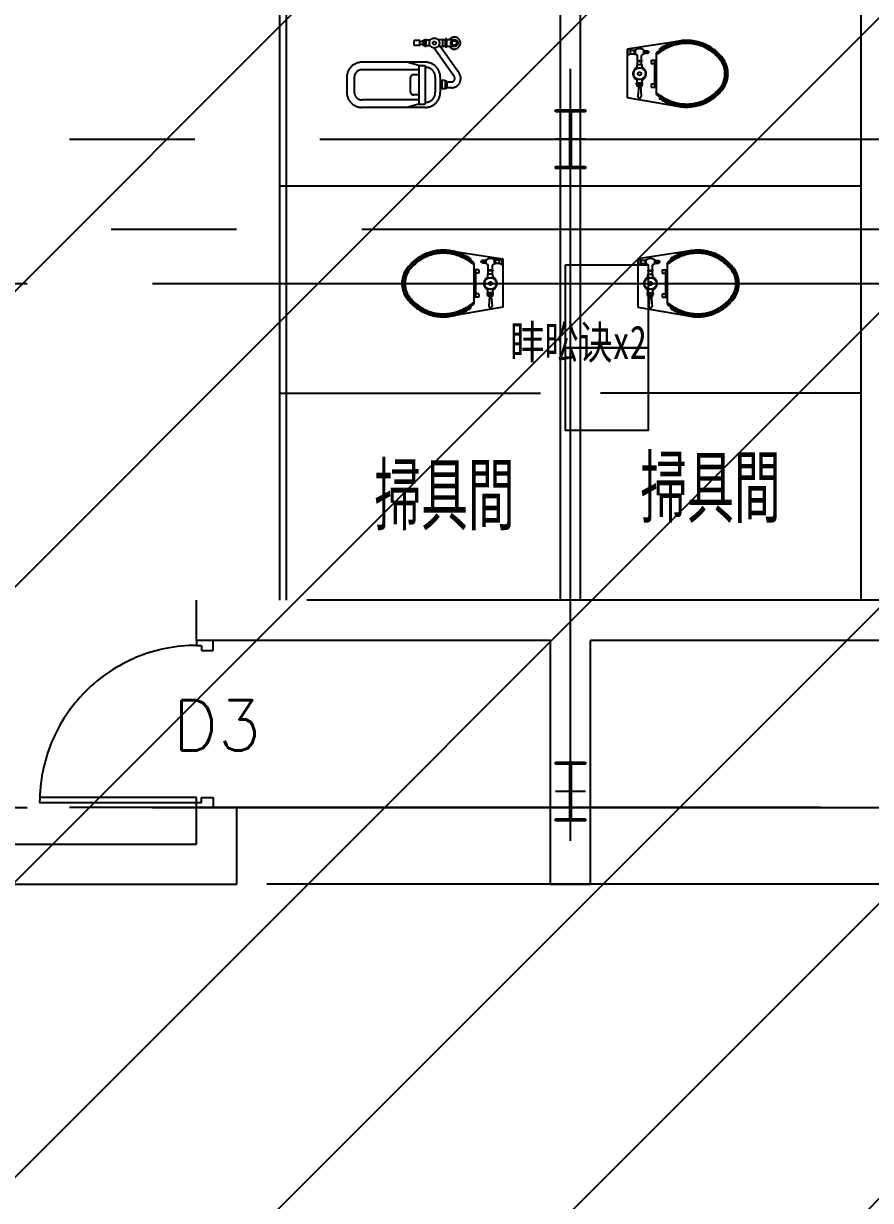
# Model space of a CAD drawing. Extents: x -40736 to 716455, y -65544 to 37405.
# Drawn here: x 345564 to 346071, y -51579 to -50874 of the extents above; entities that cross this region are included whole.
import ezdxf

# ---------------------------------------------------------------- set-up
doc = ezdxf.new("R2010")
doc.units = 0
doc.header["$LTSCALE"] = 600
doc.header["$MEASUREMENT"] = 0
doc.linetypes.add('CENTER2', pattern=[1.125, 0.75, -0.125, 0.125, -0.125])
doc.layers.get('0').update_dxf_attribs({"linetype": 'CONTINUOUS'})
doc.layers.add('底圖', color=253, linetype='CONTINUOUS')
doc.styles.add('AEH', font='SIMPLEX.SHX', dxfattribs={"bigfont": 'AE.SHX'})
doc.styles.add('CHINESET', font='ISOCP.SHX', dxfattribs={"width": 0.7, "bigfont": 'CHINESET.SHX'})
doc.styles.get("Standard").update_dxf_attribs({"font": 'txt.shx', "width": 0.75, "bigfont": 'chineset.shx'})

msp = doc.modelspace()

# ---------------------------------------------------------------- hatches: boundary and pattern name
at = {"layer": '底圖'}
h = msp.add_hatch(dxfattribs=at)
h.set_pattern_fill('ANSI31', color=253, scale=1000, style=0)
h.set_pattern_definition([(45, (309308.72, -68899.45), (-88.38835, 88.38835), [])])
h.paths.add_polyline_path([(337466.29017, -53718.31705), (346391.28917, -53718.31705), (346391.28917, -49643.31765), (337466.29017, -49643.31765)])

# ---------------------------------------------------------------- linework, layer by layer
at = {"layer": '底圖', "linetype": 'CENTER2'}
for p, q in [((345717.28957, -51219.35206), (345717.28957, -50334.33166)), ((345721.28957, -51219.35206), (345721.28957, -50334.33166)), ((345891.28957, -51351.33166), (345891.28957, -50334.33166)), ((345885.28957, -51219.35206), (345885.28957, -50346.33166)), ((345891.28957, -51363.36706), (345891.28957, -50346.36706)), ((345897.28957, -51219.35206), (345897.28957, -50346.33166)), ((346065.28957, -51219.35206), (346065.28957, -50346.33166)), ((345797.69942, -50887.3154), (345797.69942, -50884.3154)), ((345801.19942, -50884.3154), (345797.69942, -50884.3154)), ((345801.19942, -50887.3154), (345797.69942, -50887.3154)), ((345801.19942, -50887.3154), (345801.19942, -50884.3154)), ((345803.19942, -50884.9154), (345801.19942, -50884.9154)), ((345803.19942, -50886.7154), (345801.19942, -50886.7154)), ((345803.19942, -50887.5654), (345803.19942, -50884.0654)), ((345803.99942, -50884.0654), (345803.19942, -50884.0654)), ((345803.99942, -50887.5654), (345803.19942, -50887.5654)), ((345803.99942, -50887.8154), (345803.99942, -50883.8154)), ((345804.79942, -50883.8154), (345803.99942, -50883.8154)), ((345804.79942, -50887.8154), (345803.99942, -50887.8154)), ((345804.79942, -50887.8154), (345804.79942, -50883.8154)), ((345807.36272, -50884.0654), (345804.79942, -50884.0654)), ((345807.36272, -50887.5654), (345804.79942, -50887.5654)), ((345816.39942, -50883.8154), (345812.03549, -50883.8154)), ((345816.39942, -50887.8154), (345812.03549, -50887.8154)), ((345824.60627, -50903.91074), (345813.33619, -50887.8154)), ((345814.79942, -50887.8154), (345814.79942, -50883.8154)), ((345816.39942, -50888.3154), (345816.39942, -50883.3154)), ((345817.19942, -50883.3154), (345816.39942, -50883.3154)), ((345817.19942, -50888.3154), (345816.39942, -50888.3154)), ((345817.19942, -50888.3154), (345817.19942, -50883.3154)), ((345821.15911, -50883.8154), (345817.19942, -50883.8154)), ((345821.15911, -50887.8154), (345817.19942, -50887.8154)), ((345953.98281, -50885.11052), (345925.17978, -50889.42842)), ((345821.73923, -50905.91825), (345809.76354, -50888.81518)), ((345925.17978, -50889.42842), (345925.67978, -50889.42842)), ((345925.17978, -50889.42842), (345925.17978, -50918.43615)), ((345925.17978, -50892.92842), (345925.67978, -50892.92842)), ((345927.17978, -50890.17842), (345925.67978, -50889.42842)), ((345925.67978, -50892.92842), (345925.67978, -50889.42842)), ((345925.67978, -50892.92842), (345927.17978, -50892.17842)), ((345927.17978, -50892.17842), (345927.17978, -50890.17842)), ((345927.17978, -50890.17842), (345929.67978, -50890.17842)), ((345927.17978, -50892.17842), (345929.67978, -50892.17842)), ((345929.67978, -50892.42842), (345929.67978, -50889.92842)), ((345929.67978, -50889.92842), (345930.17978, -50889.92842)), ((345929.67978, -50892.42842), (345930.17978, -50892.42842)), ((345930.17978, -50892.42842), (345930.17978, -50889.92842)), ((345931.42978, -50896.17842), (345931.42978, -50893.2888)), ((345933.92978, -50896.17842), (345933.92978, -50893.2888)), ((345935.17978, -50892.17842), (345935.17978, -50890.17842)), ((345935.17978, -50890.17842), (345935.42978, -50890.17842)), ((345935.17978, -50892.17842), (345935.42978, -50892.17842)), ((345935.42978, -50892.17842), (345935.42978, -50890.17842)), ((345935.42978, -50890.42842), (345937.42978, -50890.42842)), ((345935.42978, -50891.92842), (345937.42978, -50891.92842)), ((345936.42978, -50891.92842), (345936.42978, -50890.42842)), ((345937.42978, -50891.92842), (345937.42978, -50890.42842)), ((345937.42978, -50890.67842), (345938.17978, -50890.67842)), ((345937.42978, -50891.67842), (345938.17978, -50891.67842)), ((345938.17978, -50891.67842), (345938.17978, -50890.67842)), ((345942.65027, -50891.77547), (345942.65027, -50916.58136)), ((345944.65027, -50889.22456), (345944.65027, -50890.31638)), ((345804.36498, -50897.3154), (345766.36498, -50897.3154)), ((345800.56498, -50901.8154), (345766.36498, -50901.8154)), ((345800.56498, -50899.27903), (345793.36498, -50897.3154)), ((345800.56498, -50899.27903), (345800.56498, -50922.35176)), ((345800.56498, -50899.27903), (345804.36498, -50899.27903)), ((345804.36498, -50899.27903), (345804.36498, -50922.35176)), ((345931.17978, -50896.17842), (345934.17978, -50896.17842)), ((345931.17978, -50896.17842), (345931.17978, -50896.67842)), ((345931.17978, -50896.67842), (345934.17978, -50896.67842)), ((345931.17978, -50898.67842), (345934.17978, -50898.67842)), ((345931.17978, -50901.01614), (345931.17978, -50898.67842)), ((345931.42978, -50898.67842), (345931.42978, -50896.67842)), ((345933.92978, -50898.67842), (345933.92978, -50896.67842)), ((345934.17978, -50896.17842), (345934.17978, -50896.67842)), ((345934.17978, -50901.01614), (345934.17978, -50898.67842)), ((345939.65027, -50896.07842), (345942.65027, -50896.07842)), ((345939.65027, -50896.07842), (345939.65027, -50898.07842)), ((345939.65027, -50898.07842), (345941.65027, -50898.07842)), ((345941.65027, -50896.07842), (345941.65027, -50912.27842)), ((345757.36498, -50906.3154), (345757.36498, -50915.3154)), ((345761.86498, -50906.3154), (345761.86498, -50915.3154)), ((345795.36498, -50906.8154), (345795.36498, -50914.8154)), ((345800.56498, -50904.8154), (345797.36498, -50904.8154)), ((345810.36498, -50906.3154), (345810.36498, -50915.3154)), ((345813.36498, -50906.3154), (345813.36498, -50915.3154)), ((345814.36498, -50908.5654), (345813.36498, -50908.5654)), ((345814.36498, -50908.3154), (345814.36498, -50913.3154)), ((345816.36498, -50908.3154), (345814.36498, -50908.3154)), ((345816.36498, -50908.3154), (345816.36498, -50913.3154)), ((345817.36498, -50908.5654), (345816.36498, -50908.5654)), ((345817.36498, -50908.5654), (345817.36498, -50913.0654)), ((345817.36498, -50909.0654), (345820.10092, -50909.0654)), ((345930.92978, -50909.67842), (345934.42978, -50909.67842)), ((345930.92978, -50910.67842), (345930.92978, -50909.67842)), ((345931.17978, -50909.67842), (345931.17978, -50907.34069)), ((345934.17978, -50909.67842), (345934.17978, -50907.34069)), ((345934.42978, -50910.67842), (345934.42978, -50909.67842)), ((345814.36498, -50913.0654), (345813.36498, -50913.0654)), ((345816.36498, -50913.3154), (345814.36498, -50913.3154)), ((345817.36498, -50913.0654), (345816.36498, -50913.0654)), ((345820.10092, -50912.5654), (345817.36498, -50912.5654)), ((345930.92978, -50910.67842), (345934.42978, -50910.67842)), ((345931.17978, -50911.67842), (345931.17978, -50910.67842)), ((345931.17978, -50911.67842), (345934.17978, -50911.67842)), ((345932.17978, -50911.67842), (345931.67978, -50917.67842)), ((345933.17978, -50911.67842), (345933.67978, -50917.67842)), ((345934.17978, -50911.67842), (345934.17978, -50910.67842)), ((345939.65027, -50910.27842), (345939.65027, -50912.27842)), ((345939.65027, -50910.27842), (345941.65027, -50910.27842)), ((345939.65027, -50912.27842), (345942.65027, -50912.27842)), ((345800.56498, -50919.8154), (345766.36498, -50919.8154)), ((345800.56498, -50922.35176), (345793.36498, -50924.3154)), ((345800.56498, -50916.8154), (345797.36498, -50916.8154)), ((345800.56498, -50922.35176), (345804.36498, -50922.35176)), ((345925.17978, -50918.43615), (345954.20053, -50923.30295)), ((345944.65027, -50918.04045), (345944.65027, -50919.13227)), ((345804.36498, -50924.3154), (345766.36498, -50924.3154)), ((345882.28957, -50925.83166), (345900.28957, -50925.83166)), ((345882.28957, -50926.93166), (345882.28957, -50925.83166)), ((345890.93957, -50926.93166), (345882.28957, -50926.93166)), ((345882.61836, -50926.93166), (345883.71836, -50925.83166)), ((345884.38613, -50926.93166), (345885.48613, -50925.83166)), ((345887.92166, -50926.93166), (345889.02166, -50925.83166)), ((345889.68943, -50926.93166), (345890.78943, -50925.83166)), ((345890.93957, -50959.73166), (345890.93957, -50926.93166)), ((345890.93957, -50929.21706), (345891.63957, -50928.51706)), ((345890.93957, -50930.98483), (345891.63957, -50930.28483)), ((345900.28957, -50926.93166), (345891.63957, -50926.93166)), ((345891.63957, -50926.93166), (345891.63957, -50959.73166)), ((345893.22496, -50926.93166), (345894.32496, -50925.83166)), ((345894.99273, -50926.93166), (345896.09273, -50925.83166)), ((345898.52826, -50926.93166), (345899.62826, -50925.83166)), ((345900.28957, -50925.83166), (345900.28957, -50926.93166)), ((345890.93957, -50934.52036), (345891.63957, -50933.82036)), ((345890.93957, -50936.28813), (345891.63957, -50935.58813)), ((344391.28957, -50943.33166), (347391.28957, -50943.33166)), ((345900.28957, -50943.33166), (345882.28957, -50943.33166)), ((345890.93957, -50939.82366), (345891.63957, -50939.12366)), ((345890.93957, -50941.59143), (345891.63957, -50940.89143)), ((345890.93957, -50945.12696), (345891.63957, -50944.42696)), ((345890.93957, -50946.89473), (345891.63957, -50946.19473)), ((345890.93957, -50950.43026), (345891.63957, -50949.73026)), ((345890.93957, -50952.19803), (345891.63957, -50951.49803)), ((345890.93957, -50955.73356), (345891.63957, -50955.03356)), ((345890.93957, -50957.50133), (345891.63957, -50956.80133)), ((345882.28957, -50960.83166), (345882.28957, -50959.73166)), ((345882.28957, -50959.73166), (345890.93957, -50959.73166)), ((345900.28957, -50960.83166), (345882.28957, -50960.83166)), ((345882.30593, -50960.83166), (345883.40593, -50959.73166)), ((345885.84147, -50960.83166), (345886.94147, -50959.73166)), ((345887.60923, -50960.83166), (345888.70923, -50959.73166)), ((345891.14477, -50960.83166), (345892.24477, -50959.73166)), ((345891.63957, -50959.73166), (345900.28957, -50959.73166)), ((345892.91254, -50960.83166), (345894.01254, -50959.73166)), ((345896.44807, -50960.83166), (345897.54807, -50959.73166)), ((345898.21584, -50960.83166), (345899.31584, -50959.73166)), ((345900.28957, -50959.73166), (345900.28957, -50960.83166)), ((345717.28957, -50971.35206), (346065.28957, -50971.35206)), ((360391.28956, -50997.33166), (332391.28957, -50997.33166)), ((345822.05789, -51010.67134), (345850.86091, -51014.98924)), ((345831.39042, -51014.78539), (345831.39042, -51015.87721)), ((345848.86091, -51015.73924), (345850.36091, -51014.98924)), ((345850.86091, -51014.98924), (345850.36091, -51014.98924)), ((345850.36091, -51018.48924), (345850.36091, -51014.98924)), ((345850.86091, -51014.98924), (345850.86091, -51043.99698)), ((345960.52125, -51010.67134), (345931.71822, -51014.98924)), ((345931.71822, -51014.98924), (345932.21822, -51014.98924)), ((345931.71822, -51014.98924), (345931.71822, -51043.99698)), ((345933.71822, -51015.73924), (345932.21822, -51014.98924)), ((345932.21822, -51018.48924), (345932.21822, -51014.98924)), ((345951.18871, -51014.78539), (345951.18871, -51015.87721)), ((345833.39042, -51017.3363), (345833.39042, -51042.14219)), ((345836.39042, -51021.63924), (345833.39042, -51021.63924)), ((345834.39042, -51021.63924), (345834.39042, -51037.83924)), ((345836.39042, -51021.63924), (345836.39042, -51023.63924)), ((345837.86091, -51017.23924), (345837.86091, -51016.23924)), ((345838.61091, -51016.23924), (345837.86091, -51016.23924)), ((345838.61091, -51017.23924), (345837.86091, -51017.23924)), ((345838.61091, -51017.48924), (345838.61091, -51015.98924)), ((345840.61091, -51015.98924), (345838.61091, -51015.98924)), ((345840.61091, -51017.48924), (345838.61091, -51017.48924)), ((345839.61091, -51017.48924), (345839.61091, -51015.98924)), ((345840.61091, -51017.73924), (345840.61091, -51015.73924)), ((345840.86091, -51015.73924), (345840.61091, -51015.73924)), ((345840.86091, -51017.73924), (345840.61091, -51017.73924)), ((345840.86091, -51017.73924), (345840.86091, -51015.73924)), ((345844.86091, -51021.73924), (345841.86091, -51021.73924)), ((345841.86091, -51021.73924), (345841.86091, -51022.23924)), ((345844.86091, -51022.23924), (345841.86091, -51022.23924)), ((345842.11091, -51021.73924), (345842.11091, -51018.84963)), ((345842.11091, -51024.23924), (345842.11091, -51022.23924)), ((345844.61091, -51021.73924), (345844.61091, -51018.84963)), ((345844.61091, -51024.23924), (345844.61091, -51022.23924)), ((345844.86091, -51021.73924), (345844.86091, -51022.23924)), ((345845.86091, -51017.98924), (345845.86091, -51015.48924)), ((345846.36091, -51015.48924), (345845.86091, -51015.48924)), ((345846.36091, -51017.98924), (345845.86091, -51017.98924)), ((345846.36091, -51017.98924), (345846.36091, -51015.48924)), ((345848.86091, -51015.73924), (345846.36091, -51015.73924)), ((345848.86091, -51017.73924), (345846.36091, -51017.73924)), ((345848.86091, -51017.73924), (345848.86091, -51015.73924)), ((345850.36091, -51018.48924), (345848.86091, -51017.73924)), ((345850.86091, -51018.48924), (345850.36091, -51018.48924)), ((345931.71822, -51018.48924), (345932.21822, -51018.48924)), ((345932.21822, -51018.48924), (345933.71822, -51017.73924)), ((345933.71822, -51017.73924), (345933.71822, -51015.73924)), ((345933.71822, -51015.73924), (345936.21822, -51015.73924)), ((345933.71822, -51017.73924), (345936.21822, -51017.73924)), ((345936.21822, -51017.98924), (345936.21822, -51015.48924)), ((345936.21822, -51015.48924), (345936.71822, -51015.48924)), ((345936.21822, -51017.98924), (345936.71822, -51017.98924)), ((345936.71822, -51017.98924), (345936.71822, -51015.48924)), ((345937.71822, -51021.73924), (345940.71822, -51021.73924)), ((345937.71822, -51021.73924), (345937.71822, -51022.23924)), ((345937.71822, -51022.23924), (345940.71822, -51022.23924)), ((345937.96822, -51021.73924), (345937.96822, -51018.84963)), ((345937.96822, -51024.23924), (345937.96822, -51022.23924)), ((345940.46822, -51021.73924), (345940.46822, -51018.84963)), ((345940.46822, -51024.23924), (345940.46822, -51022.23924)), ((345940.71822, -51021.73924), (345940.71822, -51022.23924)), ((345941.71822, -51017.73924), (345941.71822, -51015.73924)), ((345941.71822, -51015.73924), (345941.96822, -51015.73924)), ((345941.71822, -51017.73924), (345941.96822, -51017.73924)), ((345941.96822, -51017.73924), (345941.96822, -51015.73924)), ((345941.96822, -51015.98924), (345943.96822, -51015.98924)), ((345941.96822, -51017.48924), (345943.96822, -51017.48924)), ((345942.96822, -51017.48924), (345942.96822, -51015.98924)), ((345943.96822, -51017.48924), (345943.96822, -51015.98924)), ((345943.96822, -51016.23924), (345944.71822, -51016.23924)), ((345943.96822, -51017.23924), (345944.71822, -51017.23924)), ((345944.71822, -51017.23924), (345944.71822, -51016.23924)), ((345946.18871, -51021.63924), (345949.18871, -51021.63924)), ((345946.18871, -51021.63924), (345946.18871, -51023.63924)), ((345948.18871, -51021.63924), (345948.18871, -51037.83924)), ((345949.18871, -51017.3363), (345949.18871, -51042.14219)), ((345836.39042, -51023.63924), (345834.39042, -51023.63924)), ((345844.86091, -51024.23924), (345841.86091, -51024.23924)), ((345841.86091, -51026.57697), (345841.86091, -51024.23924)), ((345844.86091, -51026.57697), (345844.86091, -51024.23924)), ((345937.71822, -51024.23924), (345940.71822, -51024.23924)), ((345937.71822, -51026.57697), (345937.71822, -51024.23924)), ((345940.71822, -51026.57697), (345940.71822, -51024.23924)), ((345946.18871, -51023.63924), (345948.18871, -51023.63924)), ((333491.07, -51029.83166), (361191.28956, -51029.83166)), ((345836.39042, -51035.83924), (345834.39042, -51035.83924)), ((345836.39042, -51035.83924), (345836.39042, -51037.83924)), ((345845.11091, -51035.23924), (345841.61091, -51035.23924)), ((345841.61091, -51036.23924), (345841.61091, -51035.23924)), ((345845.11091, -51036.23924), (345841.61091, -51036.23924)), ((345841.86091, -51035.23924), (345841.86091, -51032.90152)), ((345841.86091, -51037.23924), (345841.86091, -51036.23924)), ((345844.86091, -51035.23924), (345844.86091, -51032.90152)), ((345844.86091, -51037.23924), (345844.86091, -51036.23924)), ((345845.11091, -51036.23924), (345845.11091, -51035.23924)), ((345937.46822, -51035.23924), (345940.96822, -51035.23924)), ((345937.46822, -51036.23924), (345937.46822, -51035.23924)), ((345937.46822, -51036.23924), (345940.96822, -51036.23924)), ((345937.71822, -51035.23924), (345937.71822, -51032.90152)), ((345937.71822, -51037.23924), (345937.71822, -51036.23924)), ((345940.71822, -51035.23924), (345940.71822, -51032.90152)), ((345940.71822, -51037.23924), (345940.71822, -51036.23924)), ((345940.96822, -51036.23924), (345940.96822, -51035.23924)), ((345946.18871, -51035.83924), (345946.18871, -51037.83924)), ((345946.18871, -51035.83924), (345948.18871, -51035.83924)), ((345836.39042, -51037.83924), (345833.39042, -51037.83924)), ((345844.86091, -51037.23924), (345841.86091, -51037.23924)), ((345842.86091, -51037.23924), (345842.36091, -51043.23924)), ((345843.86091, -51037.23924), (345844.36091, -51043.23924)), ((345937.71822, -51037.23924), (345940.71822, -51037.23924)), ((345938.71822, -51037.23924), (345938.21822, -51043.23924)), ((345939.71822, -51037.23924), (345940.21822, -51043.23924)), ((345946.18871, -51037.83924), (345949.18871, -51037.83924)), ((345850.86091, -51043.99698), (345821.84016, -51048.86378)), ((345831.39042, -51043.60128), (345831.39042, -51044.6931)), ((345931.71822, -51043.99698), (345960.73898, -51048.86378)), ((345951.18871, -51043.60128), (345951.18871, -51044.6931)), ((345717.28957, -51095.35206), (345873.28957, -51095.35206)), ((346065.28957, -51095.35206), (345909.28957, -51095.35206)), ((346183.44371, -51219.35206), (345667.44371, -51219.35206)), ((345667.44371, -51243.35206), (345667.44371, -51219.35206)), ((345691.44371, -51243.33166), (345667.44371, -51243.33166)), ((345667.44371, -51243.33166), (345667.44371, -51246.33166)), ((345677.44371, -51243.33166), (345667.44371, -51243.33166)), ((345879.28957, -51243.35206), (345667.44371, -51243.35206)), ((345667.44371, -51246.33166), (345670.44371, -51246.33166)), ((345670.44371, -51246.33166), (345670.44371, -51249.33166)), ((345677.44371, -51249.33166), (345677.44371, -51243.33166)), ((345879.28957, -51389.33166), (345879.28957, -51243.35206)), ((346159.44371, -51243.35206), (345903.28957, -51243.35206)), ((345903.28957, -51389.33166), (345903.28957, -51243.35206)), ((345670.44371, -51249.33166), (345677.44371, -51249.33166)), ((345882.28957, -51316.33166), (345900.28957, -51316.33166)), ((345882.28957, -51317.43166), (345882.28957, -51316.33166)), ((345890.93957, -51317.43166), (345882.28957, -51317.43166)), ((345882.61836, -51317.43166), (345883.71836, -51316.33166)), ((345884.38613, -51317.43166), (345885.48613, -51316.33166)), ((345887.92166, -51317.43166), (345889.02166, -51316.33166)), ((345889.68943, -51317.43166), (345890.78943, -51316.33166)), ((345890.93957, -51350.23166), (345890.93957, -51317.43166)), ((345900.28957, -51317.43166), (345891.63957, -51317.43166)), ((345891.63957, -51317.43166), (345891.63957, -51350.23166)), ((345893.22496, -51317.43166), (345894.32496, -51316.33166)), ((345894.99273, -51317.43166), (345896.09273, -51316.33166)), ((345898.52826, -51317.43166), (345899.62826, -51316.33166)), ((345900.28957, -51316.33166), (345900.28957, -51317.43166)), ((345890.93957, -51319.71706), (345891.63957, -51319.01706)), ((345890.93957, -51321.48483), (345891.63957, -51320.78483)), ((345890.93957, -51325.02036), (345891.63957, -51324.32036)), ((345890.93957, -51326.78813), (345891.63957, -51326.08813)), ((345890.93957, -51330.32366), (345891.63957, -51329.62366)), ((345890.93957, -51332.09143), (345891.63957, -51331.39143)), ((345667.44371, -51337.33166), (345573.44372, -51337.33166)), ((345667.44371, -51340.33166), (345667.44371, -51337.33166)), ((345670.44371, -51340.33166), (345670.44371, -51337.33166)), ((345670.44371, -51337.33166), (345677.44371, -51337.33166)), ((345677.44371, -51337.33166), (345677.44371, -51343.33166)), ((345900.28957, -51333.83166), (345882.28957, -51333.83166)), ((345900.28957, -51333.83166), (345882.28957, -51333.83166)), ((345890.93957, -51335.62696), (345891.63957, -51334.92696)), ((345890.93957, -51337.39473), (345891.63957, -51336.69473)), ((333491.07, -51343.33166), (361991.28956, -51343.33166)), ((347391.28957, -51343.33166), (344391.28957, -51343.33166)), ((345573.44372, -51340.33166), (345667.44371, -51340.33166)), ((345667.44371, -51343.33166), (345667.44371, -51340.33166)), ((345667.44371, -51340.33166), (345670.44371, -51340.33166)), ((345667.44371, -51365.33166), (345667.44371, -51343.33166)), ((345691.44371, -51343.33166), (345667.44371, -51343.33166)), ((345667.44371, -51365.33166), (345667.44371, -51343.33166)), ((345677.44371, -51343.33166), (345667.44371, -51343.33166)), ((345691.44371, -51389.33166), (345691.44371, -51343.33166)), ((345890.93957, -51340.93026), (345891.63957, -51340.23026)), ((345890.93957, -51342.69803), (345891.63957, -51341.99803)), ((345890.93957, -51346.23356), (345891.63957, -51345.53356)), ((345882.28957, -51351.33166), (345882.28957, -51350.23166)), ((345882.28957, -51350.23166), (345890.93957, -51350.23166)), ((345900.28957, -51351.33166), (345882.28957, -51351.33166)), ((345882.30593, -51351.33166), (345883.40593, -51350.23166)), ((345885.84147, -51351.33166), (345886.94147, -51350.23166)), ((345887.60923, -51351.33166), (345888.70923, -51350.23166)), ((345890.93957, -51348.00133), (345891.63957, -51347.30133)), ((345891.14477, -51351.33166), (345892.24477, -51350.23166)), ((345891.63957, -51350.23166), (345900.28957, -51350.23166)), ((345892.91254, -51351.33166), (345894.01254, -51350.23166)), ((345896.44807, -51351.33166), (345897.54807, -51350.23166)), ((345898.21584, -51351.33166), (345899.31584, -51350.23166)), ((345900.28957, -51350.23166), (345900.28957, -51351.33166)), ((345423.78957, -51365.33166), (345667.44371, -51365.33166)), ((345358.78957, -51389.33166), (345691.44371, -51389.33166)), ((346159.44371, -51389.33166), (345691.44371, -51389.33166)), ((345879.28957, -51389.33166), (345903.28957, -51389.33166))]:
    msp.add_line(p, q, dxfattribs=at)
at = {"layer": '底圖'}
for points in [[(345888.32344, -51018.60278), (345937.76917, -51018.60278), (345937.76917, -51068.15194), (345888.32344, -51068.15194)], [(345888.32344, -51068.15194), (345937.76917, -51068.15194), (345937.76917, -51117.70111), (345888.32344, -51117.70111)]]:
    msp.add_lwpolyline(points, close=True, dxfattribs=at)
at = {"layer": '底圖', "linetype": 'CENTER2'}
for centre, major_axis, start_param, end_param in [((345809.79942, -50885.8154), (2.12132, 2.12132), 0.7853981633978313, 7.068583470577417), ((345809.79942, -50885.8154), (-0.70711, 0.70711), -0.785398163, 5.497787144), ((345821.79942, -50885.8154), (-2.54558, 2.54558), 1.374429134, 6.4795525), ((345821.79942, -50885.8154), (-1.48492, 1.48492), -0.785398163, 5.497787144), ((345821.79942, -50885.8154), (0.95459, 0.95459), 0.7853981633988175, 7.068583470578404), ((345962.28837, -50916.59356), (22.37847, 22.37847), 1.043332171, 1.454800222), ((345962.28837, -50916.59356), (-21.73344, 21.73344), -0.527451673, -0.092286665), ((345962.28837, -50916.59356), (-23.02351, 23.02351), -0.527464156, -0.212930716), ((345960.84017, -50911.47939), (19.26578, 19.26578), 6.066550574, 7.323003275), ((345960.88669, -50911.36674), (-18.552, 18.552), 4.495738341, 5.754881248), ((345960.88669, -50911.36674), (-17.90696, 17.90696), 4.497124535, 5.754866144), ((345932.67978, -50892.80342), (2.56326, 2.56326), 0.024385409, 1.546410918), ((345932.67978, -50889.55342), (-2.56326, 2.56326), 1.595181736, 1.918069362), ((345930.92978, -50893.2888), (0.35355, 0.35355), 5.497787144, 6.630458342), ((345934.42978, -50893.2888), (0.35355, 0.35355), 1.223523292, 2.35619449), ((345932.67978, -50889.55342), (-2.56326, 2.56326), 2.794319619, 3.117207244), ((345766.36498, -50906.3154), (6.36396, 6.36396), 0.785398163, 2.35619449), ((345766.36498, -50906.3154), (-3.18198, 3.18198), -0.785398163, 0.785398163), ((345804.36498, -50906.3154), (6.36396, 6.36396), 5.497787144, 7.068583471), ((345804.36498, -50906.3154), (4.24264, 4.24264), 5.497787144, 7.068583471), ((345932.67978, -50904.17842), (2.82843, 2.82843), 1.169794938, 3.542594042), ((345932.67978, -50904.17842), (2.47487, 2.47487), 0.7853981633977245, 7.068583470577311), ((345932.67978, -50904.17842), (-2.82843, 2.82843), 2.740591265, 5.113390369), ((345970.0467, -50904.18122), (9.74332, 9.74332), 5.012888485, 5.987647306), ((345970.0467, -50904.18122), (-10.38836, 10.38836), 3.439510511, 4.419362308), ((345970.05783, -50904.17842), (11.02552, 11.02552), 5.0052251, 5.990349188), ((345797.36498, -50906.8154), (1.41421, 1.41421), 0.785398163, 2.35619449), ((345820.10092, -50907.0654), (3.88909, 3.88909), 3.926990817, 6.108652382), ((345820.10092, -50907.0654), (1.41421, 1.41421), 3.926990817, 6.108652382), ((345932.67978, -50904.17842), (-0.70711, 0.70711), -0.785398163, 5.497787144), ((345766.36498, -50915.3154), (6.36396, 6.36396), 2.35619449, 3.926990817), ((345766.36498, -50915.3154), (3.18198, 3.18198), 2.35619449, 3.926990817), ((345797.36498, -50914.8154), (1.41421, 1.41421), 2.35619449, 3.926990817), ((345804.36498, -50915.3154), (-6.36396, 6.36396), 2.35619449, 3.926990817), ((345804.36498, -50915.3154), (-4.24264, 4.24264), 2.35619449, 3.926990817), ((345962.28837, -50891.76327), (-21.73344, 21.73344), 1.663082992, 2.105137047), ((345962.28837, -50891.76327), (22.37847, 22.37847), 3.257588758, 3.675966267), ((345960.90761, -50897.04949), (-19.16023, 19.16023), 2.106070482, 3.362236527), ((345960.8865, -50896.99633), (-18.54794, 18.54794), 2.107383088, 3.360998409), ((345960.8865, -50896.99633), (17.9029, 17.9029), 3.678219223, 4.930369409), ((345932.67978, -50917.67842), (-0.70711, 0.70711), 0.785398163, 3.926990817), ((345962.28837, -50891.76327), (-23.02351, 23.02351), 1.783727043, 2.10516994), ((345815.20052, -51037.04021), (19.26578, 19.26578), 0.530978359, 1.78743106), ((345967.37861, -51037.04021), (-19.26578, 19.26578), 4.495754248, 5.752206948), ((345815.15401, -51036.92756), (-18.552, 18.552), -1.042492267, 0.216650639), ((345815.15401, -51036.92756), (17.90696, 17.90696), 0.528319164, 1.786060772), ((345813.75233, -51042.15439), (21.73344, 21.73344), 0.092286665, 0.527451673), ((345813.75233, -51042.15439), (-22.37847, 22.37847), -1.454800222, -1.043332171), ((345813.75233, -51042.15439), (-23.02351, 23.02351), -1.357865611, -1.043332171), ((345843.36091, -51018.36424), (2.56326, 2.56326), 0.024385409, 1.546410918), ((345939.21822, -51018.36424), (2.56326, 2.56326), 0.024385409, 1.546410918), ((345968.82681, -51042.15439), (22.37847, 22.37847), 1.043332171, 1.454800222), ((345968.82681, -51042.15439), (21.73344, 21.73344), 1.043344654, 1.478509661), ((345968.82681, -51042.15439), (-23.02351, 23.02351), -0.527464156, -0.212930716), ((345967.42513, -51036.92756), (18.552, 18.552), 6.066534668, 7.325677575), ((345967.42513, -51036.92756), (-17.90696, 17.90696), 4.497124535, 5.754866144), ((345805.98286, -51029.73924), (-11.02552, 11.02552), 0.292836119, 1.277960208), ((345843.36091, -51015.11424), (-2.56326, 2.56326), 1.595181736, 1.918069362), ((345841.61091, -51018.84963), (0.35355, 0.35355), 5.497787144, 6.630458342), ((345845.11091, -51018.84963), (0.35355, 0.35355), 1.223523292, 2.35619449), ((345843.36091, -51015.11424), (-2.56326, 2.56326), 2.794319619, 3.117207244), ((345939.21822, -51015.11424), (2.56326, 2.56326), 3.165978063, 3.488865689), ((345937.46822, -51018.84963), (0.35355, 0.35355), 5.497787144, 6.630458342), ((345940.96822, -51018.84963), (0.35355, 0.35355), 1.223523292, 2.35619449), ((345939.21822, -51015.11424), (-2.56326, 2.56326), 2.794319619, 3.117207245), ((345976.59627, -51029.73924), (-11.02552, 11.02552), 3.434428773, 4.419552861), ((345805.994, -51029.74204), (-10.38836, 10.38836), 0.293026673, 1.272878469), ((345805.994, -51029.74204), (-9.74332, 9.74332), 0.295538001, 1.270296822), ((345843.36091, -51029.73924), (2.82843, 2.82843), 1.169794938, 3.542594042), ((345843.36091, -51029.73924), (2.47487, 2.47487), 0.7853981633982711, 7.068583470577857), ((345843.36091, -51029.73924), (-0.70711, 0.70711), -0.785398163, 5.497787144), ((345843.36091, -51029.73924), (-2.82843, 2.82843), 2.740591265, 5.113390369), ((345939.21822, -51029.73924), (2.82843, 2.82843), 1.169794938, 3.542594042), ((345939.21822, -51029.73924), (2.47487, 2.47487), 0.7853981633977245, 7.068583470577311), ((345939.21822, -51029.73924), (-0.70711, 0.70711), -0.785398163, 5.497787144), ((345939.21822, -51029.73924), (-2.82843, 2.82843), 2.740591265, 5.113390369), ((345976.58514, -51029.74204), (9.74332, 9.74332), 5.012888485, 5.987647306), ((345976.58514, -51029.74204), (10.38836, 10.38836), 5.010306838, 5.990158634), ((345815.15419, -51022.55716), (-17.9029, 17.9029), 1.352815898, 2.604966084), ((345967.42494, -51022.55716), (-17.9029, 17.9029), 2.107422896, 3.359573082), ((345815.13308, -51022.61032), (-19.16023, 19.16023), 1.350152453, 2.606318498), ((345815.15419, -51022.55716), (-18.54794, 18.54794), 1.351390572, 2.605005893), ((345813.75233, -51017.3241), (21.73344, 21.73344), 4.17804826, 4.620102315), ((345813.75233, -51017.3241), (-22.37847, 22.37847), 2.60721904, 3.025596549), ((345843.36091, -51043.23924), (0.70711, 0.70711), 2.35619449, 5.497787144), ((345939.21822, -51043.23924), (0.70711, 0.70711), 2.35619449, 5.497787144), ((345968.82681, -51017.3241), (-21.73344, 21.73344), 1.663082992, 2.105137047), ((345968.82681, -51017.3241), (-22.37847, 22.37847), 1.686792431, 2.10516994), ((345967.44605, -51022.61032), (-19.16023, 19.16023), 2.106070482, 3.362236527), ((345967.42494, -51022.55716), (-18.54794, 18.54794), 2.107383088, 3.360998409), ((345813.75233, -51017.3241), (-23.02351, 23.02351), 2.60721904, 2.928661937), ((345968.82681, -51017.3241), (23.02351, 23.02351), 3.35452337, 3.675966267), ((345667.44371, -51340.33166), (-66.46804, 66.46804), -0.785398163, 0.785398164)]:
    msp.add_ellipse(centre, major_axis=major_axis, ratio=1, start_param=start_param, end_param=end_param, dxfattribs=at)

# ---------------------------------------------------------------- texts
at = {"linetype": 'Continuous', "style": 'AEH'}
msp.add_text('D3', height=30, dxfattribs=at).set_placement((345653.19477, -51309.21542))
at = {"layer": '底圖', "linetype": 'CENTER2', "style": 'CHINESET', "width": 0.7}
for p in [(345773.87737, -51177.43387), (345933.16507, -51172.95949)]:
    msp.add_text('掃具間', height=40, dxfattribs=at).set_placement(p)
at = {"layer": '底圖', "insert": (345855.19055, -51054.85196), "char_height": 20, "width": 122.5429154, "attachment_point": 1, "rotation": 359.93683391}
msp.add_mtext('{\\fSimSun|b0|i0|c134|p2;盽昖诀x2}', dxfattribs=at)

doc.saveas('drawing.dxf')
